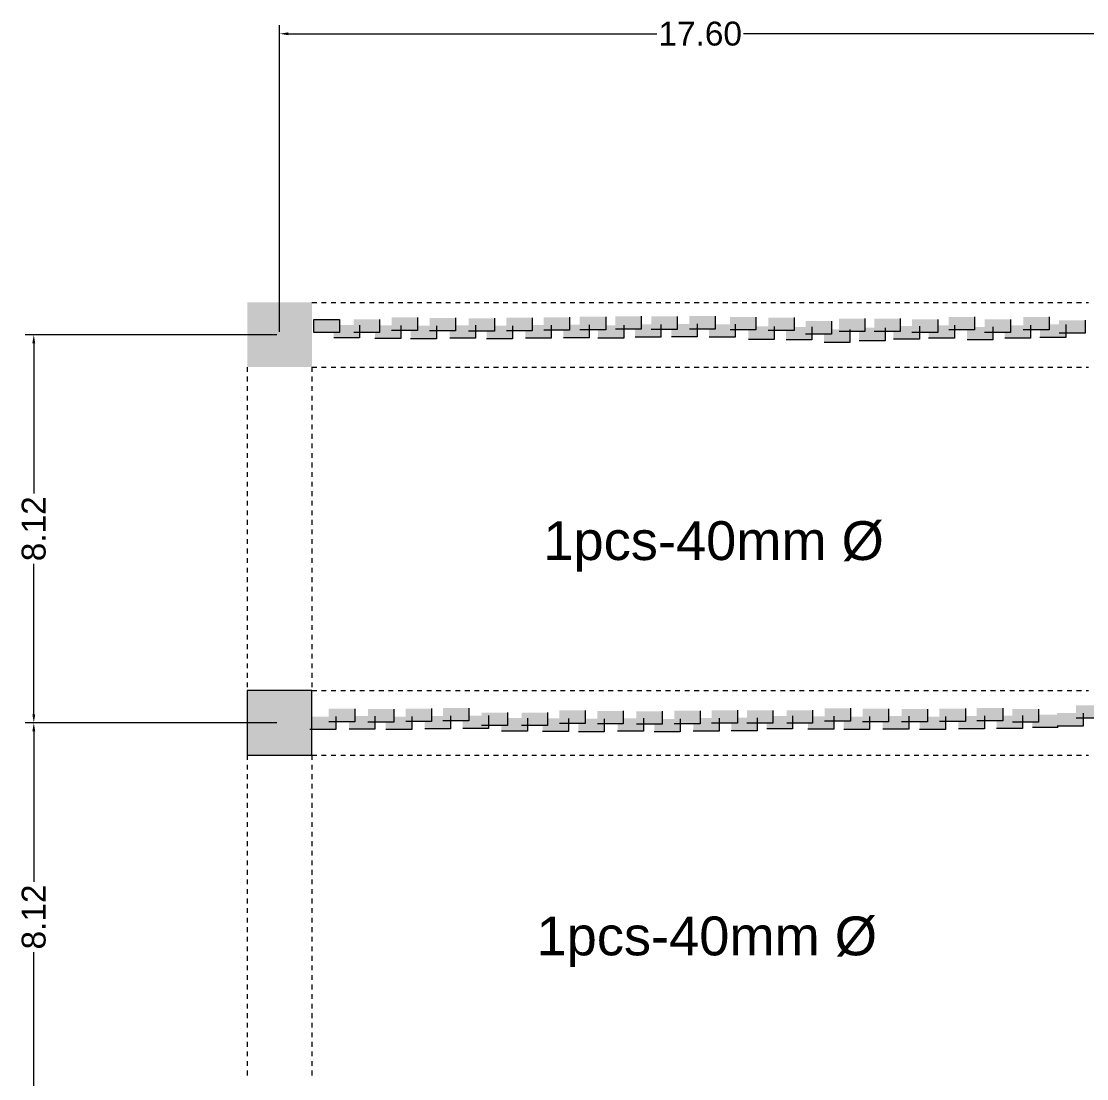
# Model space of a CAD drawing. Header units: millimetres. Extents: x 2391 to 3323, y 1596 to 2537.
# Drawn here: x 2774.46 to 2796.75, y 1892.88 to 1915.01 of the extents above; entities that cross this region are included whole.
import ezdxf

# ---------------------------------------------------------------- set-up
doc = ezdxf.new("R2010")
doc.units = ezdxf.units.MM
doc.linetypes.add('HIDDEN4', pattern=[0.09375, 0.0625, -0.03125])
doc.layers.add('columns', color=250, linetype='Continuous')
doc.layers.add('dimensions', color=203, linetype='Continuous')
doc.layers.add('PROPERTY LINES', color=140, linetype='HIDDEN4', lineweight=5)
doc.styles.get("Standard").update_dxf_attribs({"font": 'arial.ttf'})

msp = doc.modelspace()

# ---------------------------------------------------------------- hatches: boundary and pattern name
at = {"layer": 'columns', "linetype": 'ByBlock', "lineweight": 13}
h = msp.add_hatch(color=256, dxfattribs=at)
h.dxf.hatch_style = 1
h.paths.add_polyline_path([(2780.543, 1909.126), (2779.189, 1909.126), (2779.189, 1907.772), (2780.543, 1907.772)])
h = msp.add_hatch(color=256, dxfattribs=at)
h.dxf.hatch_style = 1
h.paths.add_polyline_path([(2779.189, 1901.004), (2779.189, 1899.65), (2780.543, 1899.65), (2780.543, 1901.004)])
at = {"layer": 'dimensions', "lineweight": 13, "ltscale": 0.25, "true_color": 0x000000}
h = msp.add_hatch(color=18, dxfattribs=at)
h.dxf.hatch_style = 1
h.paths.add_polyline_path([(2780.581, 1908.495), (2780.581, 1908.766), (2781.122, 1908.766), (2781.122, 1908.495)])
h = msp.add_hatch(color=18, dxfattribs=at)
h.dxf.hatch_style = 1
h.paths.add_polyline_path([(2781.417, 1908.496), (2781.417, 1908.767), (2781.958, 1908.767), (2781.958, 1908.496)])
h = msp.add_hatch(color=18, dxfattribs=at)
h.dxf.hatch_style = 1
h.paths.add_polyline_path([(2782.208, 1908.54), (2782.208, 1908.811), (2782.75, 1908.811), (2782.75, 1908.54)])
h = msp.add_hatch(color=18, dxfattribs=at)
h.dxf.hatch_style = 1
h.paths.add_polyline_path([(2783.003, 1908.528), (2783.003, 1908.799), (2783.545, 1908.799), (2783.545, 1908.528)])
h = msp.add_hatch(color=18, dxfattribs=at)
h.dxf.hatch_style = 1
h.paths.add_polyline_path([(2783.819, 1908.522), (2783.819, 1908.793), (2784.361, 1908.793), (2784.361, 1908.522)])
h = msp.add_hatch(color=18, dxfattribs=at)
h.dxf.hatch_style = 1
h.paths.add_polyline_path([(2784.612, 1908.533), (2784.612, 1908.804), (2785.153, 1908.804), (2785.153, 1908.533)])
h = msp.add_hatch(color=18, dxfattribs=at)
h.dxf.hatch_style = 1
h.paths.add_polyline_path([(2785.392, 1908.544), (2785.392, 1908.815), (2785.933, 1908.815), (2785.933, 1908.544)])
h = msp.add_hatch(color=18, dxfattribs=at)
h.dxf.hatch_style = 1
h.paths.add_polyline_path([(2786.147, 1908.552), (2786.147, 1908.823), (2786.689, 1908.823), (2786.689, 1908.552)])
h = msp.add_hatch(color=18, dxfattribs=at)
h.dxf.hatch_style = 1
h.paths.add_polyline_path([(2786.891, 1908.563), (2786.891, 1908.834), (2787.433, 1908.834), (2787.433, 1908.563)])
h = msp.add_hatch(color=18, dxfattribs=at)
h.dxf.hatch_style = 1
h.paths.add_polyline_path([(2787.64, 1908.56), (2787.64, 1908.83), (2788.181, 1908.83), (2788.181, 1908.56)])
h = msp.add_hatch(color=18, dxfattribs=at)
h.dxf.hatch_style = 1
h.paths.add_polyline_path([(2788.439, 1908.567), (2788.439, 1908.838), (2788.98, 1908.838), (2788.98, 1908.567)])
h = msp.add_hatch(color=18, dxfattribs=at)
h.dxf.hatch_style = 1
h.paths.add_polyline_path([(2789.291, 1908.548), (2789.291, 1908.819), (2789.833, 1908.819), (2789.833, 1908.548)])
h = msp.add_hatch(color=18, dxfattribs=at)
h.dxf.hatch_style = 1
h.paths.add_polyline_path([(2790.09, 1908.537), (2790.09, 1908.808), (2790.632, 1908.808), (2790.632, 1908.537)])
h = msp.add_hatch(color=18, dxfattribs=at)
h.dxf.hatch_style = 1
h.paths.add_polyline_path([(2790.872, 1908.462), (2790.872, 1908.733), (2791.413, 1908.733), (2791.413, 1908.462)])
h = msp.add_hatch(color=18, dxfattribs=at)
h.dxf.hatch_style = 1
h.paths.add_polyline_path([(2791.572, 1908.515), (2791.572, 1908.786), (2792.114, 1908.786), (2792.114, 1908.515)])
h = msp.add_hatch(color=18, dxfattribs=at)
h.dxf.hatch_style = 1
h.paths.add_polyline_path([(2792.307, 1908.515), (2792.307, 1908.786), (2792.849, 1908.786), (2792.849, 1908.515)])
h = msp.add_hatch(color=18, dxfattribs=at)
h.dxf.hatch_style = 1
h.paths.add_polyline_path([(2793.095, 1908.497), (2793.095, 1908.768), (2793.637, 1908.768), (2793.637, 1908.497)])
h = msp.add_hatch(color=18, dxfattribs=at)
h.dxf.hatch_style = 1
h.paths.add_polyline_path([(2793.866, 1908.55), (2793.866, 1908.821), (2794.407, 1908.821), (2794.407, 1908.55)])
h = msp.add_hatch(color=18, dxfattribs=at)
h.dxf.hatch_style = 1
h.paths.add_polyline_path([(2794.618, 1908.497), (2794.618, 1908.768), (2795.16, 1908.768), (2795.16, 1908.497)])
h = msp.add_hatch(color=18, dxfattribs=at)
h.dxf.hatch_style = 1
h.paths.add_polyline_path([(2795.424, 1908.55), (2795.424, 1908.821), (2795.965, 1908.821), (2795.965, 1908.55)])
h = msp.add_hatch(color=18, dxfattribs=at)
h.dxf.hatch_style = 1
h.paths.add_polyline_path([(2796.176, 1908.48), (2796.176, 1908.751), (2796.718, 1908.751), (2796.718, 1908.48)])
h = msp.add_hatch(color=18, dxfattribs=at)
h.dxf.hatch_style = 1
h.paths.add_polyline_path([(2780.997, 1908.38), (2780.997, 1908.65), (2781.538, 1908.65), (2781.538, 1908.38)])
h = msp.add_hatch(color=18, dxfattribs=at)
h.dxf.hatch_style = 1
h.paths.add_polyline_path([(2781.858, 1908.372), (2781.858, 1908.643), (2782.4, 1908.643), (2782.4, 1908.372)])
h = msp.add_hatch(color=18, dxfattribs=at)
h.dxf.hatch_style = 1
h.paths.add_polyline_path([(2782.606, 1908.365), (2782.606, 1908.636), (2783.148, 1908.636), (2783.148, 1908.365)])
h = msp.add_hatch(color=18, dxfattribs=at)
h.dxf.hatch_style = 1
h.paths.add_polyline_path([(2783.426, 1908.376), (2783.426, 1908.646), (2783.967, 1908.646), (2783.967, 1908.376)])
h = msp.add_hatch(color=18, dxfattribs=at)
h.dxf.hatch_style = 1
h.paths.add_polyline_path([(2784.195, 1908.364), (2784.195, 1908.635), (2784.736, 1908.635), (2784.736, 1908.364)])
h = msp.add_hatch(color=18, dxfattribs=at)
h.dxf.hatch_style = 1
h.paths.add_polyline_path([(2785.009, 1908.379), (2785.009, 1908.65), (2785.551, 1908.65), (2785.551, 1908.379)])
h = msp.add_hatch(color=18, dxfattribs=at)
h.dxf.hatch_style = 1
h.paths.add_polyline_path([(2785.804, 1908.386), (2785.804, 1908.657), (2786.346, 1908.657), (2786.346, 1908.386)])
h = msp.add_hatch(color=18, dxfattribs=at)
h.dxf.hatch_style = 1
h.paths.add_polyline_path([(2786.527, 1908.376), (2786.527, 1908.646), (2787.068, 1908.646), (2787.068, 1908.376)])
h = msp.add_hatch(color=18, dxfattribs=at)
h.dxf.hatch_style = 1
h.paths.add_polyline_path([(2787.303, 1908.394), (2787.303, 1908.665), (2787.845, 1908.665), (2787.845, 1908.394)])
h = msp.add_hatch(color=18, dxfattribs=at)
h.dxf.hatch_style = 1
h.paths.add_polyline_path([(2788.063, 1908.405), (2788.063, 1908.676), (2788.605, 1908.676), (2788.605, 1908.405)])
h = msp.add_hatch(color=18, dxfattribs=at)
h.dxf.hatch_style = 1
h.paths.add_polyline_path([(2788.853, 1908.395), (2788.853, 1908.666), (2789.395, 1908.666), (2789.395, 1908.395)])
h = msp.add_hatch(color=18, dxfattribs=at)
h.dxf.hatch_style = 1
h.paths.add_polyline_path([(2789.674, 1908.351), (2789.674, 1908.622), (2790.216, 1908.622), (2790.216, 1908.351)])
h = msp.add_hatch(color=18, dxfattribs=at)
h.dxf.hatch_style = 1
h.paths.add_polyline_path([(2790.462, 1908.34), (2790.462, 1908.611), (2791.004, 1908.611), (2791.004, 1908.34)])
h = msp.add_hatch(color=18, dxfattribs=at)
h.dxf.hatch_style = 1
h.paths.add_polyline_path([(2791.257, 1908.287), (2791.257, 1908.558), (2791.799, 1908.558), (2791.799, 1908.287)])
h = msp.add_hatch(color=18, dxfattribs=at)
h.dxf.hatch_style = 1
h.paths.add_polyline_path([(2791.992, 1908.322), (2791.992, 1908.593), (2792.534, 1908.593), (2792.534, 1908.322)])
h = msp.add_hatch(color=18, dxfattribs=at)
h.dxf.hatch_style = 1
h.paths.add_polyline_path([(2792.71, 1908.357), (2792.71, 1908.628), (2793.252, 1908.628), (2793.252, 1908.357)])
h = msp.add_hatch(color=18, dxfattribs=at)
h.dxf.hatch_style = 1
h.paths.add_polyline_path([(2793.445, 1908.375), (2793.445, 1908.646), (2793.987, 1908.646), (2793.987, 1908.375)])
h = msp.add_hatch(color=18, dxfattribs=at)
h.dxf.hatch_style = 1
h.paths.add_polyline_path([(2794.251, 1908.34), (2794.251, 1908.611), (2794.792, 1908.611), (2794.792, 1908.34)])
h = msp.add_hatch(color=18, dxfattribs=at)
h.dxf.hatch_style = 1
h.paths.add_polyline_path([(2795.038, 1908.375), (2795.038, 1908.646), (2795.58, 1908.646), (2795.58, 1908.375)])
h = msp.add_hatch(color=18, dxfattribs=at)
h.dxf.hatch_style = 1
h.paths.add_polyline_path([(2795.774, 1908.392), (2795.774, 1908.663), (2796.315, 1908.663), (2796.315, 1908.392)])
h = msp.add_hatch(color=18, dxfattribs=at)
h.dxf.hatch_style = 1
h.paths.add_polyline_path([(2796.531, 1900.422), (2796.531, 1900.693), (2797.073, 1900.693), (2797.073, 1900.422)])
h = msp.add_hatch(color=18, dxfattribs=at)
h.dxf.hatch_style = 1
h.paths.add_polyline_path([(2780.498, 1900.187), (2780.498, 1900.458), (2781.04, 1900.458), (2781.04, 1900.187)])
h = msp.add_hatch(color=18, dxfattribs=at)
h.dxf.hatch_style = 1
h.paths.add_polyline_path([(2780.895, 1900.35), (2780.895, 1900.621), (2781.437, 1900.621), (2781.437, 1900.35)])
h = msp.add_hatch(color=18, dxfattribs=at)
h.dxf.hatch_style = 1
h.paths.add_polyline_path([(2781.318, 1900.198), (2781.318, 1900.469), (2781.86, 1900.469), (2781.86, 1900.198)])
h = msp.add_hatch(color=18, dxfattribs=at)
h.dxf.hatch_style = 1
h.paths.add_polyline_path([(2781.712, 1900.344), (2781.712, 1900.615), (2782.253, 1900.615), (2782.253, 1900.344)])
h = msp.add_hatch(color=18, dxfattribs=at)
h.dxf.hatch_style = 1
h.paths.add_polyline_path([(2782.087, 1900.186), (2782.087, 1900.457), (2782.629, 1900.457), (2782.629, 1900.186)])
h = msp.add_hatch(color=18, dxfattribs=at)
h.dxf.hatch_style = 1
h.paths.add_polyline_path([(2782.504, 1900.355), (2782.504, 1900.626), (2783.045, 1900.626), (2783.045, 1900.355)])
h = msp.add_hatch(color=18, dxfattribs=at)
h.dxf.hatch_style = 1
h.paths.add_polyline_path([(2782.901, 1900.201), (2782.901, 1900.472), (2783.443, 1900.472), (2783.443, 1900.201)])
h = msp.add_hatch(color=18, dxfattribs=at)
h.dxf.hatch_style = 1
h.paths.add_polyline_path([(2783.284, 1900.366), (2783.284, 1900.637), (2783.826, 1900.637), (2783.826, 1900.366)])
h = msp.add_hatch(color=18, dxfattribs=at)
h.dxf.hatch_style = 1
h.paths.add_polyline_path([(2783.696, 1900.208), (2783.696, 1900.479), (2784.238, 1900.479), (2784.238, 1900.208)])
h = msp.add_hatch(color=18, dxfattribs=at)
h.dxf.hatch_style = 1
h.paths.add_polyline_path([(2784.091, 1900.271), (2784.091, 1900.542), (2784.633, 1900.542), (2784.633, 1900.271)])
h = msp.add_hatch(color=18, dxfattribs=at)
h.dxf.hatch_style = 1
h.paths.add_polyline_path([(2784.927, 1900.272), (2784.927, 1900.543), (2785.469, 1900.543), (2785.469, 1900.272)])
h = msp.add_hatch(color=18, dxfattribs=at)
h.dxf.hatch_style = 1
h.paths.add_polyline_path([(2785.719, 1900.316), (2785.719, 1900.587), (2786.261, 1900.587), (2786.261, 1900.316)])
h = msp.add_hatch(color=18, dxfattribs=at)
h.dxf.hatch_style = 1
h.paths.add_polyline_path([(2786.514, 1900.304), (2786.514, 1900.575), (2787.056, 1900.575), (2787.056, 1900.304)])
h = msp.add_hatch(color=18, dxfattribs=at)
h.dxf.hatch_style = 1
h.paths.add_polyline_path([(2787.33, 1900.298), (2787.33, 1900.569), (2787.872, 1900.569), (2787.872, 1900.298)])
h = msp.add_hatch(color=18, dxfattribs=at)
h.dxf.hatch_style = 1
h.paths.add_polyline_path([(2788.122, 1900.309), (2788.122, 1900.58), (2788.664, 1900.58), (2788.664, 1900.309)])
h = msp.add_hatch(color=18, dxfattribs=at)
h.dxf.hatch_style = 1
h.paths.add_polyline_path([(2788.903, 1900.32), (2788.903, 1900.591), (2789.444, 1900.591), (2789.444, 1900.32)])
h = msp.add_hatch(color=18, dxfattribs=at)
h.dxf.hatch_style = 1
h.paths.add_polyline_path([(2789.315, 1900.162), (2789.315, 1900.433), (2789.857, 1900.433), (2789.857, 1900.162)])
h = msp.add_hatch(color=18, dxfattribs=at)
h.dxf.hatch_style = 1
h.paths.add_polyline_path([(2789.642, 1900.318), (2789.642, 1900.588), (2790.183, 1900.588), (2790.183, 1900.318)])
h = msp.add_hatch(color=18, dxfattribs=at)
h.dxf.hatch_style = 1
h.paths.add_polyline_path([(2790.058, 1900.202), (2790.058, 1900.473), (2790.6, 1900.473), (2790.6, 1900.202)])
h = msp.add_hatch(color=18, dxfattribs=at)
h.dxf.hatch_style = 1
h.paths.add_polyline_path([(2790.478, 1900.319), (2790.478, 1900.589), (2791.019, 1900.589), (2791.019, 1900.319)])
h = msp.add_hatch(color=18, dxfattribs=at)
h.dxf.hatch_style = 1
h.paths.add_polyline_path([(2790.919, 1900.195), (2790.919, 1900.465), (2791.461, 1900.465), (2791.461, 1900.195)])
h = msp.add_hatch(color=18, dxfattribs=at)
h.dxf.hatch_style = 1
h.paths.add_polyline_path([(2791.27, 1900.362), (2791.27, 1900.633), (2791.811, 1900.633), (2791.811, 1900.362)])
h = msp.add_hatch(color=18, dxfattribs=at)
h.dxf.hatch_style = 1
h.paths.add_polyline_path([(2791.668, 1900.187), (2791.668, 1900.458), (2792.209, 1900.458), (2792.209, 1900.187)])
h = msp.add_hatch(color=18, dxfattribs=at)
h.dxf.hatch_style = 1
h.paths.add_polyline_path([(2792.065, 1900.351), (2792.065, 1900.621), (2792.606, 1900.621), (2792.606, 1900.351)])
h = msp.add_hatch(color=18, dxfattribs=at)
h.dxf.hatch_style = 1
h.paths.add_polyline_path([(2792.487, 1900.198), (2792.487, 1900.469), (2793.029, 1900.469), (2793.029, 1900.198)])
h = msp.add_hatch(color=18, dxfattribs=at)
h.dxf.hatch_style = 1
h.paths.add_polyline_path([(2792.881, 1900.345), (2792.881, 1900.615), (2793.422, 1900.615), (2793.422, 1900.345)])
h = msp.add_hatch(color=18, dxfattribs=at)
h.dxf.hatch_style = 1
h.paths.add_polyline_path([(2793.256, 1900.186), (2793.256, 1900.457), (2793.798, 1900.457), (2793.798, 1900.186)])
h = msp.add_hatch(color=18, dxfattribs=at)
h.dxf.hatch_style = 1
h.paths.add_polyline_path([(2793.673, 1900.356), (2793.673, 1900.626), (2794.214, 1900.626), (2794.214, 1900.356)])
h = msp.add_hatch(color=18, dxfattribs=at)
h.dxf.hatch_style = 1
h.paths.add_polyline_path([(2794.07, 1900.201), (2794.07, 1900.472), (2794.612, 1900.472), (2794.612, 1900.201)])
h = msp.add_hatch(color=18, dxfattribs=at)
h.dxf.hatch_style = 1
h.paths.add_polyline_path([(2794.453, 1900.367), (2794.453, 1900.637), (2794.995, 1900.637), (2794.995, 1900.367)])
h = msp.add_hatch(color=18, dxfattribs=at)
h.dxf.hatch_style = 1
h.paths.add_polyline_path([(2794.866, 1900.209), (2794.866, 1900.479), (2795.407, 1900.479), (2795.407, 1900.209)])
h = msp.add_hatch(color=18, dxfattribs=at)
h.dxf.hatch_style = 1
h.paths.add_polyline_path([(2795.2, 1900.344), (2795.2, 1900.615), (2795.742, 1900.615), (2795.742, 1900.344)])
h = msp.add_hatch(color=18, dxfattribs=at)
h.dxf.hatch_style = 1
h.paths.add_polyline_path([(2795.616, 1900.228), (2795.616, 1900.499), (2796.158, 1900.499), (2796.158, 1900.228)])
h = msp.add_hatch(color=18, dxfattribs=at)
h.dxf.hatch_style = 1
h.paths.add_polyline_path([(2796.134, 1900.259), (2796.134, 1900.53), (2796.676, 1900.53), (2796.676, 1900.259)])
h = msp.add_hatch(color=18, dxfattribs=at)
h.dxf.hatch_style = 1
h.paths.add_polyline_path([(2784.508, 1900.155), (2784.508, 1900.426), (2785.049, 1900.426), (2785.049, 1900.155)])
h = msp.add_hatch(color=18, dxfattribs=at)
h.dxf.hatch_style = 1
h.paths.add_polyline_path([(2785.369, 1900.148), (2785.369, 1900.419), (2785.91, 1900.419), (2785.91, 1900.148)])
h = msp.add_hatch(color=18, dxfattribs=at)
h.dxf.hatch_style = 1
h.paths.add_polyline_path([(2786.117, 1900.141), (2786.117, 1900.412), (2786.659, 1900.412), (2786.659, 1900.141)])
h = msp.add_hatch(color=18, dxfattribs=at)
h.dxf.hatch_style = 1
h.paths.add_polyline_path([(2786.937, 1900.152), (2786.937, 1900.422), (2787.478, 1900.422), (2787.478, 1900.152)])
h = msp.add_hatch(color=18, dxfattribs=at)
h.dxf.hatch_style = 1
h.paths.add_polyline_path([(2787.706, 1900.14), (2787.706, 1900.411), (2788.247, 1900.411), (2788.247, 1900.14)])
h = msp.add_hatch(color=18, dxfattribs=at)
h.dxf.hatch_style = 1
h.paths.add_polyline_path([(2788.52, 1900.155), (2788.52, 1900.425), (2789.061, 1900.425), (2789.061, 1900.155)])

# ---------------------------------------------------------------- linework, layer by layer
at = {"layer": 'columns', "linetype": 'ByBlock', "lineweight": 13}
for p, q in [((2780.543, 1901.004), (2779.189, 1901.004)), ((2779.189, 1901.004), (2779.189, 1899.65)), ((2780.543, 1899.65), (2780.543, 1901.004)), ((2779.189, 1899.65), (2780.543, 1899.65))]:
    msp.add_line(p, q, dxfattribs=at)
at = {"layer": 'dimensions', "linetype": 'ByBlock', "lineweight": 13}
for p, q in [((2779.866, 1908.512), (2779.866, 1914.926)), ((2780.046, 1914.746), (2787.756, 1914.746)), ((2797.285, 1914.746), (2789.575, 1914.746)), ((2779.804, 1908.449), (2774.542, 1908.449)), ((2774.722, 1908.269), (2774.722, 1905.125)), ((2774.722, 1900.507), (2774.722, 1903.651)), ((2779.804, 1900.327), (2774.542, 1900.327)), ((2779.804, 1900.327), (2774.542, 1900.327)), ((2774.722, 1900.147), (2774.722, 1897.003)), ((2774.722, 1892.384), (2774.722, 1895.528))]:
    msp.add_line(p, q, dxfattribs=at)
at = {"layer": 'dimensions', "color": 18, "lineweight": 13, "ltscale": 0.25, "true_color": 0x000000}
for p, q in [((2780.581, 1908.766), (2781.122, 1908.766)), ((2780.581, 1908.495), (2780.581, 1908.766)), ((2781.122, 1908.766), (2781.122, 1908.495)), ((2781.958, 1908.767), (2781.958, 1908.496)), ((2782.75, 1908.811), (2782.75, 1908.54)), ((2783.545, 1908.799), (2783.545, 1908.528)), ((2784.361, 1908.793), (2784.361, 1908.522)), ((2785.153, 1908.804), (2785.153, 1908.533)), ((2785.933, 1908.815), (2785.933, 1908.544)), ((2786.689, 1908.823), (2786.689, 1908.552)), ((2787.433, 1908.834), (2787.433, 1908.563)), ((2788.181, 1908.83), (2788.181, 1908.56)), ((2788.98, 1908.838), (2788.98, 1908.567)), ((2789.833, 1908.819), (2789.833, 1908.548)), ((2790.632, 1908.808), (2790.632, 1908.537)), ((2791.413, 1908.733), (2791.413, 1908.462)), ((2792.114, 1908.786), (2792.114, 1908.515)), ((2792.849, 1908.786), (2792.849, 1908.515)), ((2793.637, 1908.768), (2793.637, 1908.497)), ((2794.407, 1908.821), (2794.407, 1908.55)), ((2795.16, 1908.768), (2795.16, 1908.497)), ((2795.965, 1908.821), (2795.965, 1908.55)), ((2796.718, 1908.751), (2796.718, 1908.48)), ((2781.122, 1908.495), (2780.581, 1908.495)), ((2781.958, 1908.496), (2781.417, 1908.496)), ((2781.538, 1908.65), (2781.538, 1908.38)), ((2782.75, 1908.54), (2782.208, 1908.54)), ((2782.4, 1908.643), (2782.4, 1908.372)), ((2783.545, 1908.528), (2783.003, 1908.528)), ((2783.148, 1908.636), (2783.148, 1908.365)), ((2784.361, 1908.522), (2783.819, 1908.522)), ((2783.967, 1908.646), (2783.967, 1908.376)), ((2785.153, 1908.533), (2784.612, 1908.533)), ((2784.736, 1908.635), (2784.736, 1908.364)), ((2785.933, 1908.544), (2785.392, 1908.544)), ((2785.551, 1908.65), (2785.551, 1908.379)), ((2786.689, 1908.552), (2786.147, 1908.552)), ((2786.346, 1908.657), (2786.346, 1908.386)), ((2787.433, 1908.563), (2786.891, 1908.563)), ((2787.068, 1908.646), (2787.068, 1908.376)), ((2788.181, 1908.56), (2787.64, 1908.56)), ((2787.845, 1908.665), (2787.845, 1908.394)), ((2788.98, 1908.567), (2788.439, 1908.567)), ((2788.605, 1908.676), (2788.605, 1908.405)), ((2789.833, 1908.548), (2789.291, 1908.548)), ((2789.395, 1908.666), (2789.395, 1908.395)), ((2790.632, 1908.537), (2790.09, 1908.537)), ((2790.216, 1908.622), (2790.216, 1908.351)), ((2791.413, 1908.462), (2790.872, 1908.462)), ((2791.004, 1908.611), (2791.004, 1908.34)), ((2792.114, 1908.515), (2791.572, 1908.515)), ((2791.799, 1908.558), (2791.799, 1908.287)), ((2792.849, 1908.515), (2792.307, 1908.515)), ((2792.534, 1908.593), (2792.534, 1908.322)), ((2793.637, 1908.497), (2793.095, 1908.497)), ((2793.252, 1908.628), (2793.252, 1908.357)), ((2794.407, 1908.55), (2793.866, 1908.55)), ((2793.987, 1908.646), (2793.987, 1908.375)), ((2795.16, 1908.497), (2794.618, 1908.497)), ((2794.792, 1908.611), (2794.792, 1908.34)), ((2795.965, 1908.55), (2795.424, 1908.55)), ((2795.58, 1908.646), (2795.58, 1908.375)), ((2796.718, 1908.48), (2796.176, 1908.48)), ((2796.315, 1908.663), (2796.315, 1908.392)), ((2781.538, 1908.38), (2780.997, 1908.38)), ((2782.4, 1908.372), (2781.858, 1908.372)), ((2783.148, 1908.365), (2782.606, 1908.365)), ((2783.967, 1908.376), (2783.426, 1908.376)), ((2784.736, 1908.364), (2784.195, 1908.364)), ((2785.551, 1908.379), (2785.009, 1908.379)), ((2786.346, 1908.386), (2785.804, 1908.386)), ((2787.068, 1908.376), (2786.527, 1908.376)), ((2787.845, 1908.394), (2787.303, 1908.394)), ((2788.605, 1908.405), (2788.063, 1908.405)), ((2789.395, 1908.395), (2788.853, 1908.395)), ((2790.216, 1908.351), (2789.674, 1908.351)), ((2791.004, 1908.34), (2790.462, 1908.34)), ((2791.799, 1908.287), (2791.257, 1908.287)), ((2792.534, 1908.322), (2791.992, 1908.322)), ((2793.252, 1908.357), (2792.71, 1908.357)), ((2793.987, 1908.375), (2793.445, 1908.375)), ((2794.792, 1908.34), (2794.251, 1908.34)), ((2795.58, 1908.375), (2795.038, 1908.375)), ((2796.315, 1908.392), (2795.774, 1908.392)), ((2781.04, 1900.458), (2781.04, 1900.187)), ((2781.437, 1900.621), (2781.437, 1900.35)), ((2781.86, 1900.469), (2781.86, 1900.198)), ((2782.253, 1900.615), (2782.253, 1900.344)), ((2782.629, 1900.457), (2782.629, 1900.186)), ((2783.045, 1900.626), (2783.045, 1900.355)), ((2783.443, 1900.472), (2783.443, 1900.201)), ((2783.826, 1900.637), (2783.826, 1900.366)), ((2784.238, 1900.479), (2784.238, 1900.208)), ((2784.633, 1900.542), (2784.633, 1900.271)), ((2785.469, 1900.543), (2785.469, 1900.272)), ((2786.261, 1900.587), (2786.261, 1900.316)), ((2787.056, 1900.575), (2787.056, 1900.304)), ((2787.872, 1900.569), (2787.872, 1900.298)), ((2788.664, 1900.58), (2788.664, 1900.309)), ((2789.444, 1900.591), (2789.444, 1900.32)), ((2789.857, 1900.433), (2789.857, 1900.162)), ((2790.183, 1900.588), (2790.183, 1900.318)), ((2790.6, 1900.473), (2790.6, 1900.202)), ((2791.019, 1900.589), (2791.019, 1900.319)), ((2791.461, 1900.465), (2791.461, 1900.195)), ((2791.811, 1900.633), (2791.811, 1900.362)), ((2792.209, 1900.458), (2792.209, 1900.187)), ((2792.606, 1900.621), (2792.606, 1900.351)), ((2793.029, 1900.469), (2793.029, 1900.198)), ((2793.422, 1900.615), (2793.422, 1900.345)), ((2793.798, 1900.457), (2793.798, 1900.186)), ((2794.214, 1900.626), (2794.214, 1900.356)), ((2794.612, 1900.472), (2794.612, 1900.201)), ((2794.995, 1900.637), (2794.995, 1900.367)), ((2795.407, 1900.479), (2795.407, 1900.209)), ((2795.742, 1900.615), (2795.742, 1900.344)), ((2796.676, 1900.53), (2796.676, 1900.259)), ((2781.437, 1900.35), (2780.895, 1900.35)), ((2782.253, 1900.344), (2781.712, 1900.344)), ((2783.045, 1900.355), (2782.504, 1900.355)), ((2783.826, 1900.366), (2783.284, 1900.366)), ((2784.633, 1900.271), (2784.091, 1900.271)), ((2785.469, 1900.272), (2784.927, 1900.272)), ((2785.049, 1900.426), (2785.049, 1900.155)), ((2786.261, 1900.316), (2785.719, 1900.316)), ((2785.91, 1900.419), (2785.91, 1900.148)), ((2787.056, 1900.304), (2786.514, 1900.304)), ((2786.659, 1900.412), (2786.659, 1900.141)), ((2787.872, 1900.298), (2787.33, 1900.298)), ((2787.478, 1900.422), (2787.478, 1900.152)), ((2788.664, 1900.309), (2788.122, 1900.309)), ((2788.247, 1900.411), (2788.247, 1900.14)), ((2789.444, 1900.32), (2788.903, 1900.32)), ((2789.061, 1900.425), (2789.061, 1900.155)), ((2790.183, 1900.318), (2789.642, 1900.318)), ((2791.019, 1900.319), (2790.478, 1900.319)), ((2791.811, 1900.362), (2791.27, 1900.362)), ((2792.606, 1900.351), (2792.065, 1900.351)), ((2793.422, 1900.345), (2792.881, 1900.345)), ((2794.214, 1900.356), (2793.673, 1900.356)), ((2794.995, 1900.367), (2794.453, 1900.367)), ((2795.742, 1900.344), (2795.2, 1900.344)), ((2796.158, 1900.228), (2795.616, 1900.228)), ((2796.676, 1900.259), (2796.134, 1900.259)), ((2797.073, 1900.422), (2796.531, 1900.422)), ((2781.04, 1900.187), (2780.498, 1900.187)), ((2781.86, 1900.198), (2781.318, 1900.198)), ((2782.629, 1900.186), (2782.087, 1900.186)), ((2783.443, 1900.201), (2782.901, 1900.201)), ((2784.238, 1900.208), (2783.696, 1900.208)), ((2785.049, 1900.155), (2784.508, 1900.155)), ((2785.91, 1900.148), (2785.369, 1900.148)), ((2786.659, 1900.141), (2786.117, 1900.141)), ((2787.478, 1900.152), (2786.937, 1900.152)), ((2788.247, 1900.14), (2787.706, 1900.14)), ((2789.061, 1900.155), (2788.52, 1900.155)), ((2789.857, 1900.162), (2789.315, 1900.162)), ((2790.6, 1900.202), (2790.058, 1900.202)), ((2791.461, 1900.195), (2790.919, 1900.195)), ((2792.209, 1900.187), (2791.668, 1900.187)), ((2793.029, 1900.198), (2792.487, 1900.198)), ((2793.798, 1900.186), (2793.256, 1900.186)), ((2794.612, 1900.201), (2794.07, 1900.201)), ((2795.407, 1900.209), (2794.866, 1900.209))]:
    msp.add_line(p, q, dxfattribs=at)
at = {"layer": 'dimensions', "linetype": 'ByBlock'}
for points in [[(2780.046, 1914.776), (2780.046, 1914.716), (2779.866, 1914.746)], [(2774.692, 1908.269), (2774.752, 1908.269), (2774.722, 1908.449)], [(2774.692, 1900.507), (2774.752, 1900.507), (2774.722, 1900.327)], [(2774.692, 1900.147), (2774.752, 1900.147), (2774.722, 1900.327)]]:
    msp.add_solid(points, dxfattribs=at)
at = {"layer": 'PROPERTY LINES', "lineweight": 13, "ltscale": 0.25}
for p, q in [((2780.543, 1909.126), (2796.788, 1909.126)), ((2779.189, 1907.772), (2779.189, 1901.004)), ((2780.543, 1907.772), (2796.788, 1907.772)), ((2780.543, 1907.772), (2780.543, 1901.004)), ((2780.543, 1901.004), (2796.788, 1901.004)), ((2779.189, 1899.65), (2779.189, 1892.881)), ((2780.543, 1899.65), (2796.788, 1899.65)), ((2780.543, 1899.65), (2780.543, 1892.881))]:
    msp.add_line(p, q, dxfattribs=at)

# ---------------------------------------------------------------- texts
at = {"layer": 'dimensions'}
for p in [(2785.384, 1903.734), (2785.241, 1895.462)]:
    msp.add_text('1pcs-40mm Ø', height=0.81225, dxfattribs=at).set_placement(p)
at = {"layer": 'dimensions', "linetype": 'ByBlock', "lineweight": 13, "insert": (2788.666, 1914.746), "char_height": 0.5, "attachment_point": 5}
msp.add_mtext('\\A1;17.60', dxfattribs=at)
at = {"layer": 'dimensions', "linetype": 'ByBlock', "lineweight": 13, "char_height": 0.5, "attachment_point": 5, "rotation": 90}
for insert in [(2774.722, 1904.388), (2774.722, 1896.265)]:
    msp.add_mtext('\\A1;8.12', dxfattribs=dict(at, insert=insert))

doc.saveas('drawing.dxf')
